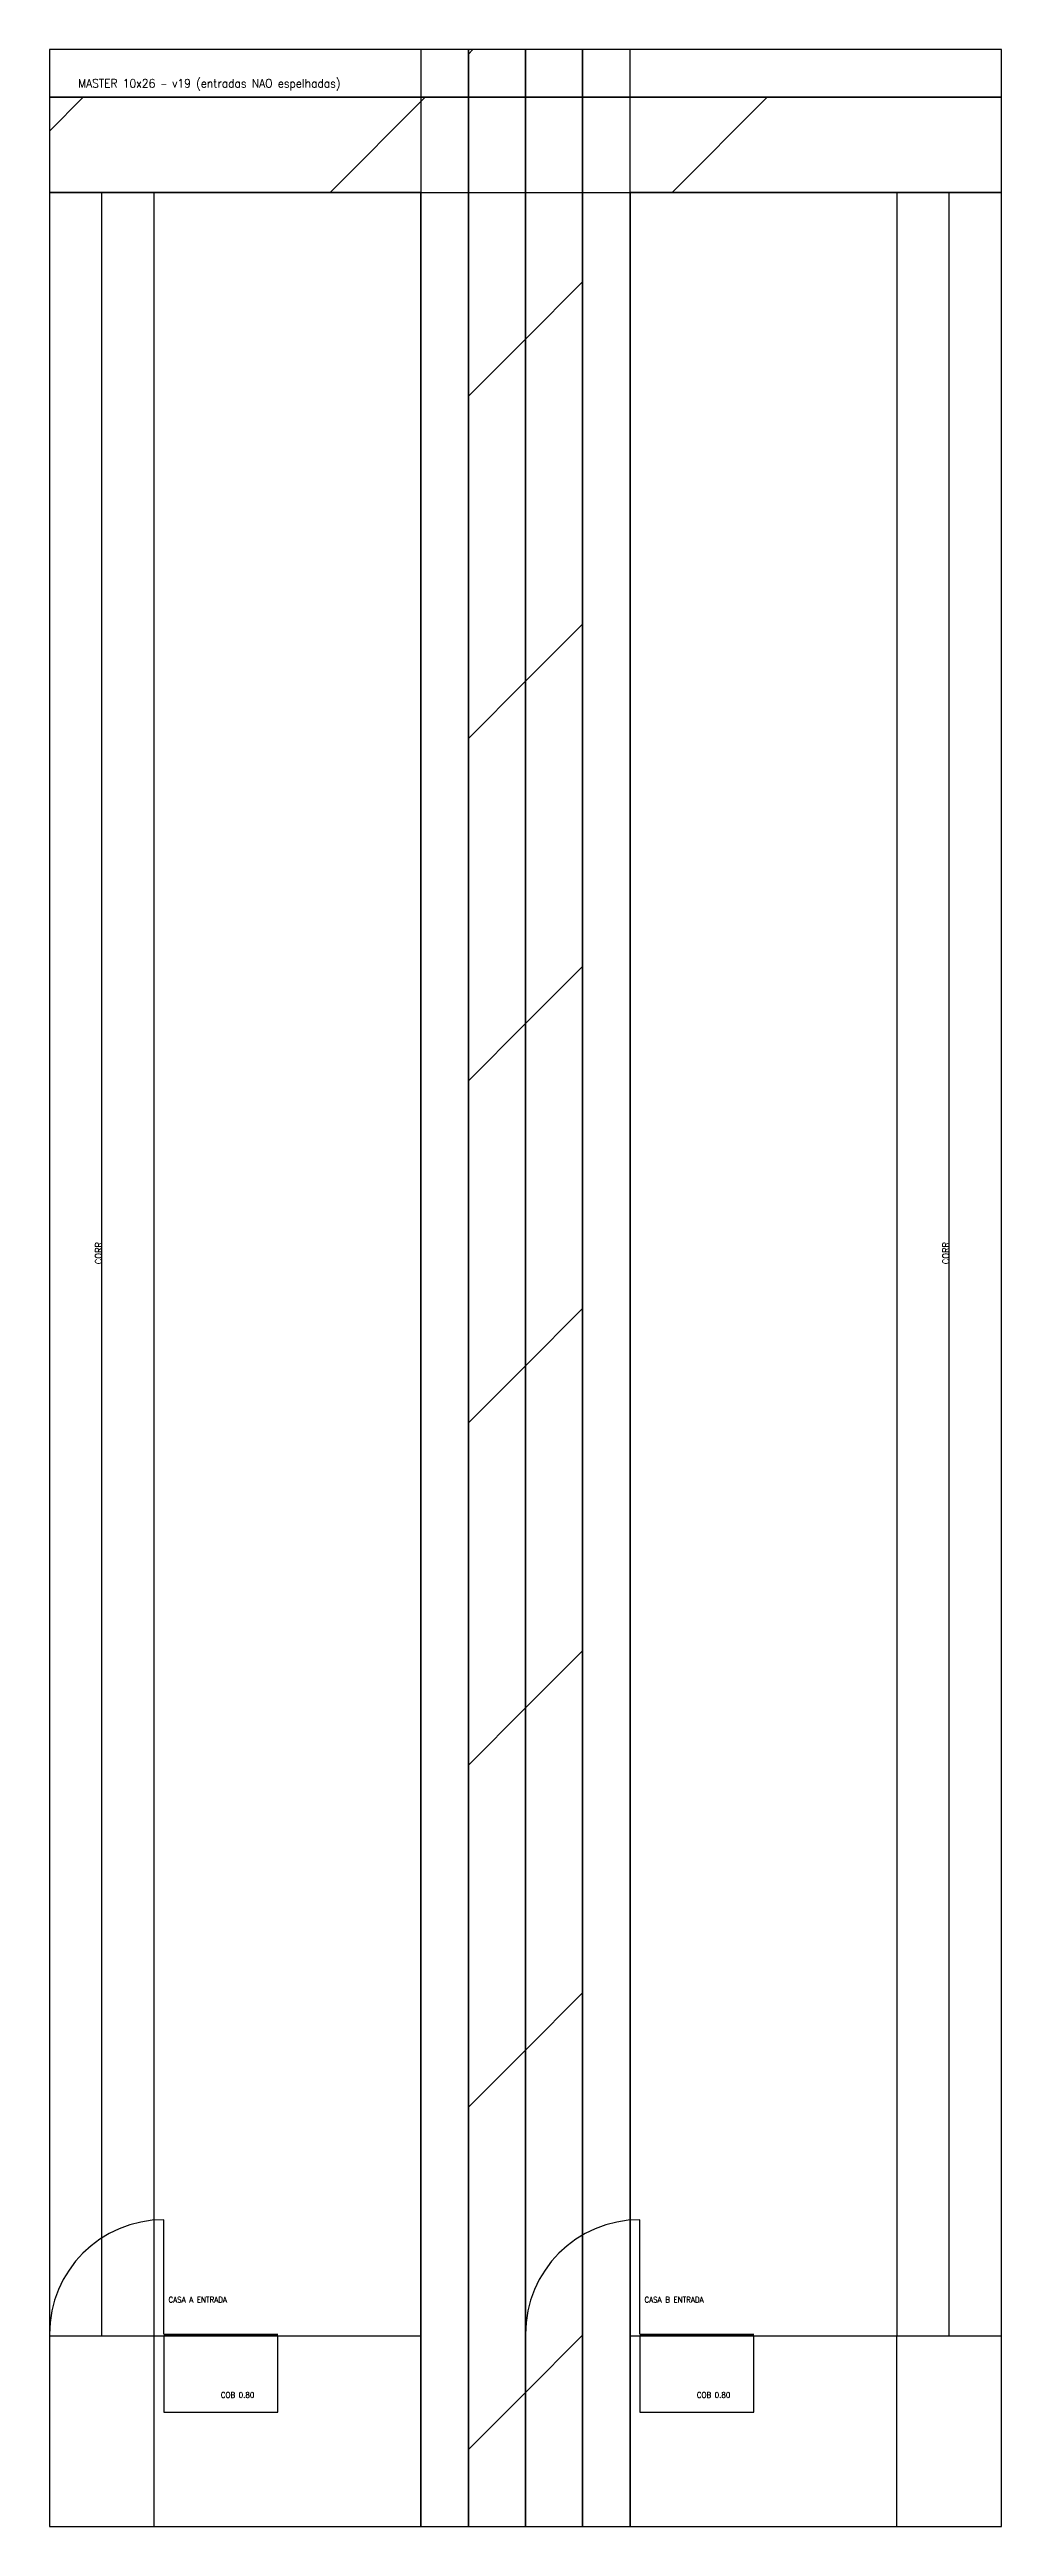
# Model space of a CAD drawing. Header units: millimetres. Extents: x 0 to 10000, y 0 to 26000.
import ezdxf

# ---------------------------------------------------------------- set-up
doc = ezdxf.new("R2010")
doc.units = ezdxf.units.MM
doc.linetypes.add('DASHED', pattern=[60, -60])
for name, color, linetype in [('CALCADA', 252, 'Continuous'), ('COBERTURA', 4, 'Continuous'), ('CORR_INT', 8, 'Continuous'), ('DIVISAS', 8, 'Continuous'), ('HATCH_PERM', 152, 'Continuous'), ('JANELAS', 3, 'Continuous'), ('PAREDES', 7, 'Continuous'), ('PORTAS', 30, 'Continuous'), ('TEXTOS', 5, 'Continuous')]:
    doc.layers.add(name, color=color, linetype=linetype)
doc.styles.add('textstyle3', font='Standard')

msp = doc.modelspace()

# ---------------------------------------------------------------- hatches: boundary and pattern name
at = {"layer": 'HATCH_PERM', "transparency": 33554687}
h = msp.add_hatch(dxfattribs=at)
h.set_pattern_fill('ANSI31', scale=800, style=0, pattern_type=0)
h.paths.add_polyline_path([(4400, 0), (5000, 0), (5000, 26000), (4400, 26000)], flags=0)
h = msp.add_hatch(dxfattribs=at)
h.set_pattern_fill('ANSI31', scale=800, style=0, pattern_type=0)
h.paths.add_polyline_path([(5000, 0), (5600, 0), (5600, 26000), (5000, 26000)], flags=0)
h = msp.add_hatch(dxfattribs=at)
h.set_pattern_fill('ANSI31', scale=800, style=0, pattern_type=0)
h.paths.add_polyline_path([(0, 24500), (5000, 24500), (5000, 25500), (0, 25500)], flags=0)
h = msp.add_hatch(dxfattribs=at)
h.set_pattern_fill('ANSI31', scale=800, style=0, pattern_type=0)
h.paths.add_polyline_path([(5000, 24500), (10000, 24500), (10000, 25500), (5000, 25500)], flags=0)

# ---------------------------------------------------------------- linework, layer by layer
at = {"layer": 'CALCADA'}
for points in [[(0, 25500), (5000, 25500), (5000, 26000), (0, 26000)], [(3900, 0), (4400, 0), (4400, 26000), (3900, 26000)], [(5000, 25500), (10000, 25500), (10000, 26000), (5000, 26000)], [(5600, 0), (6100, 0), (6100, 26000), (5600, 26000)]]:
    msp.add_lwpolyline(points, close=True, dxfattribs=at)
at = {"layer": 'COBERTURA'}
for points in [[(1200, 1200), (2400, 1200), (2400, 2000), (1200, 2000)], [(6200, 1200), (7400, 1200), (7400, 2000), (6200, 2000)]]:
    msp.add_lwpolyline(points, close=True, dxfattribs=at)
at = {"layer": 'CORR_INT', "linetype": 'DASHED'}
for p, q in [((550, 2000), (550, 24500)), ((9450, 2000), (9450, 24500))]:
    msp.add_line(p, q, dxfattribs=at)
at = {"layer": 'CORR_INT'}
for points in [[(0, 2000), (1100, 2000), (1100, 24500), (0, 24500)], [(8900, 2000), (10000, 2000), (10000, 24500), (8900, 24500)]]:
    msp.add_lwpolyline(points, close=True, dxfattribs=at)
at = {"layer": 'DIVISAS'}
msp.add_line((5000, 0), (5000, 26000), dxfattribs=at)
msp.add_lwpolyline([(0, 0), (10000, 0), (10000, 26000), (0, 26000)], close=True, dxfattribs=at)
at = {"layer": 'HATCH_PERM', "color": 152}
for points in [[(4400, 0), (5000, 0), (5000, 26000), (4400, 26000)], [(5000, 0), (5600, 0), (5600, 26000), (5000, 26000)], [(0, 24500), (5000, 24500), (5000, 25500), (0, 25500)], [(5000, 24500), (10000, 24500), (10000, 25500), (5000, 25500)]]:
    msp.add_lwpolyline(points, close=True, dxfattribs=at)
at = {"layer": 'JANELAS'}
for p, q in [((2500, 2000), (3700, 2000)), ((7500, 2000), (8700, 2000)), ((3900, 600), (3900, 1400)), ((8900, 600), (8900, 1400))]:
    msp.add_line(p, q, dxfattribs=at)
at = {"layer": 'PAREDES'}
for p, q in [((1100, 0), (1100, 2000)), ((1100, 2000), (3900, 2000)), ((3900, 0), (3900, 2000)), ((6100, 0), (6100, 2000)), ((6100, 2000), (8900, 2000)), ((8900, 0), (8900, 2000))]:
    msp.add_line(p, q, dxfattribs=at)
for points in [[(0, 0), (3900, 0), (3900, 24500), (0, 24500)], [(6100, 0), (10000, 0), (10000, 24500), (6100, 24500)]]:
    msp.add_lwpolyline(points, close=True, dxfattribs=at)
at = {"layer": 'PORTAS'}
for p, q in [((1200, 2020), (1200, 3220)), ((6200, 2020), (6200, 3220)), ((1200, 2020), (2400, 2020)), ((6200, 2020), (7400, 2020))]:
    msp.add_line(p, q, dxfattribs=at)
for centre in [(1200, 2020), (6200, 2020)]:
    msp.add_arc(centre, 1200, 90, 180, dxfattribs=at)

# ---------------------------------------------------------------- texts
at = {"layer": 'TEXTOS', "style": 'textstyle3'}
for s, height, p in [('MASTER 10x26 — v19 (entradas NAO espelhadas)', 90, (300, 25600)), ('CASA A ENTRADA', 60, (1250, 2350)), ('CASA B ENTRADA', 60, (6250, 2350)), ('COB 0.80', 60, (1800, 1350)), ('COB 0.80', 60, (6800, 1350))]:
    msp.add_text(s, height=height, dxfattribs=at).set_placement(p)
for p in [(550, 13250), (9450, 13250)]:
    msp.add_text('CORR', height=70, rotation=90, dxfattribs=at).set_placement(p)

doc.saveas('drawing.dxf')
